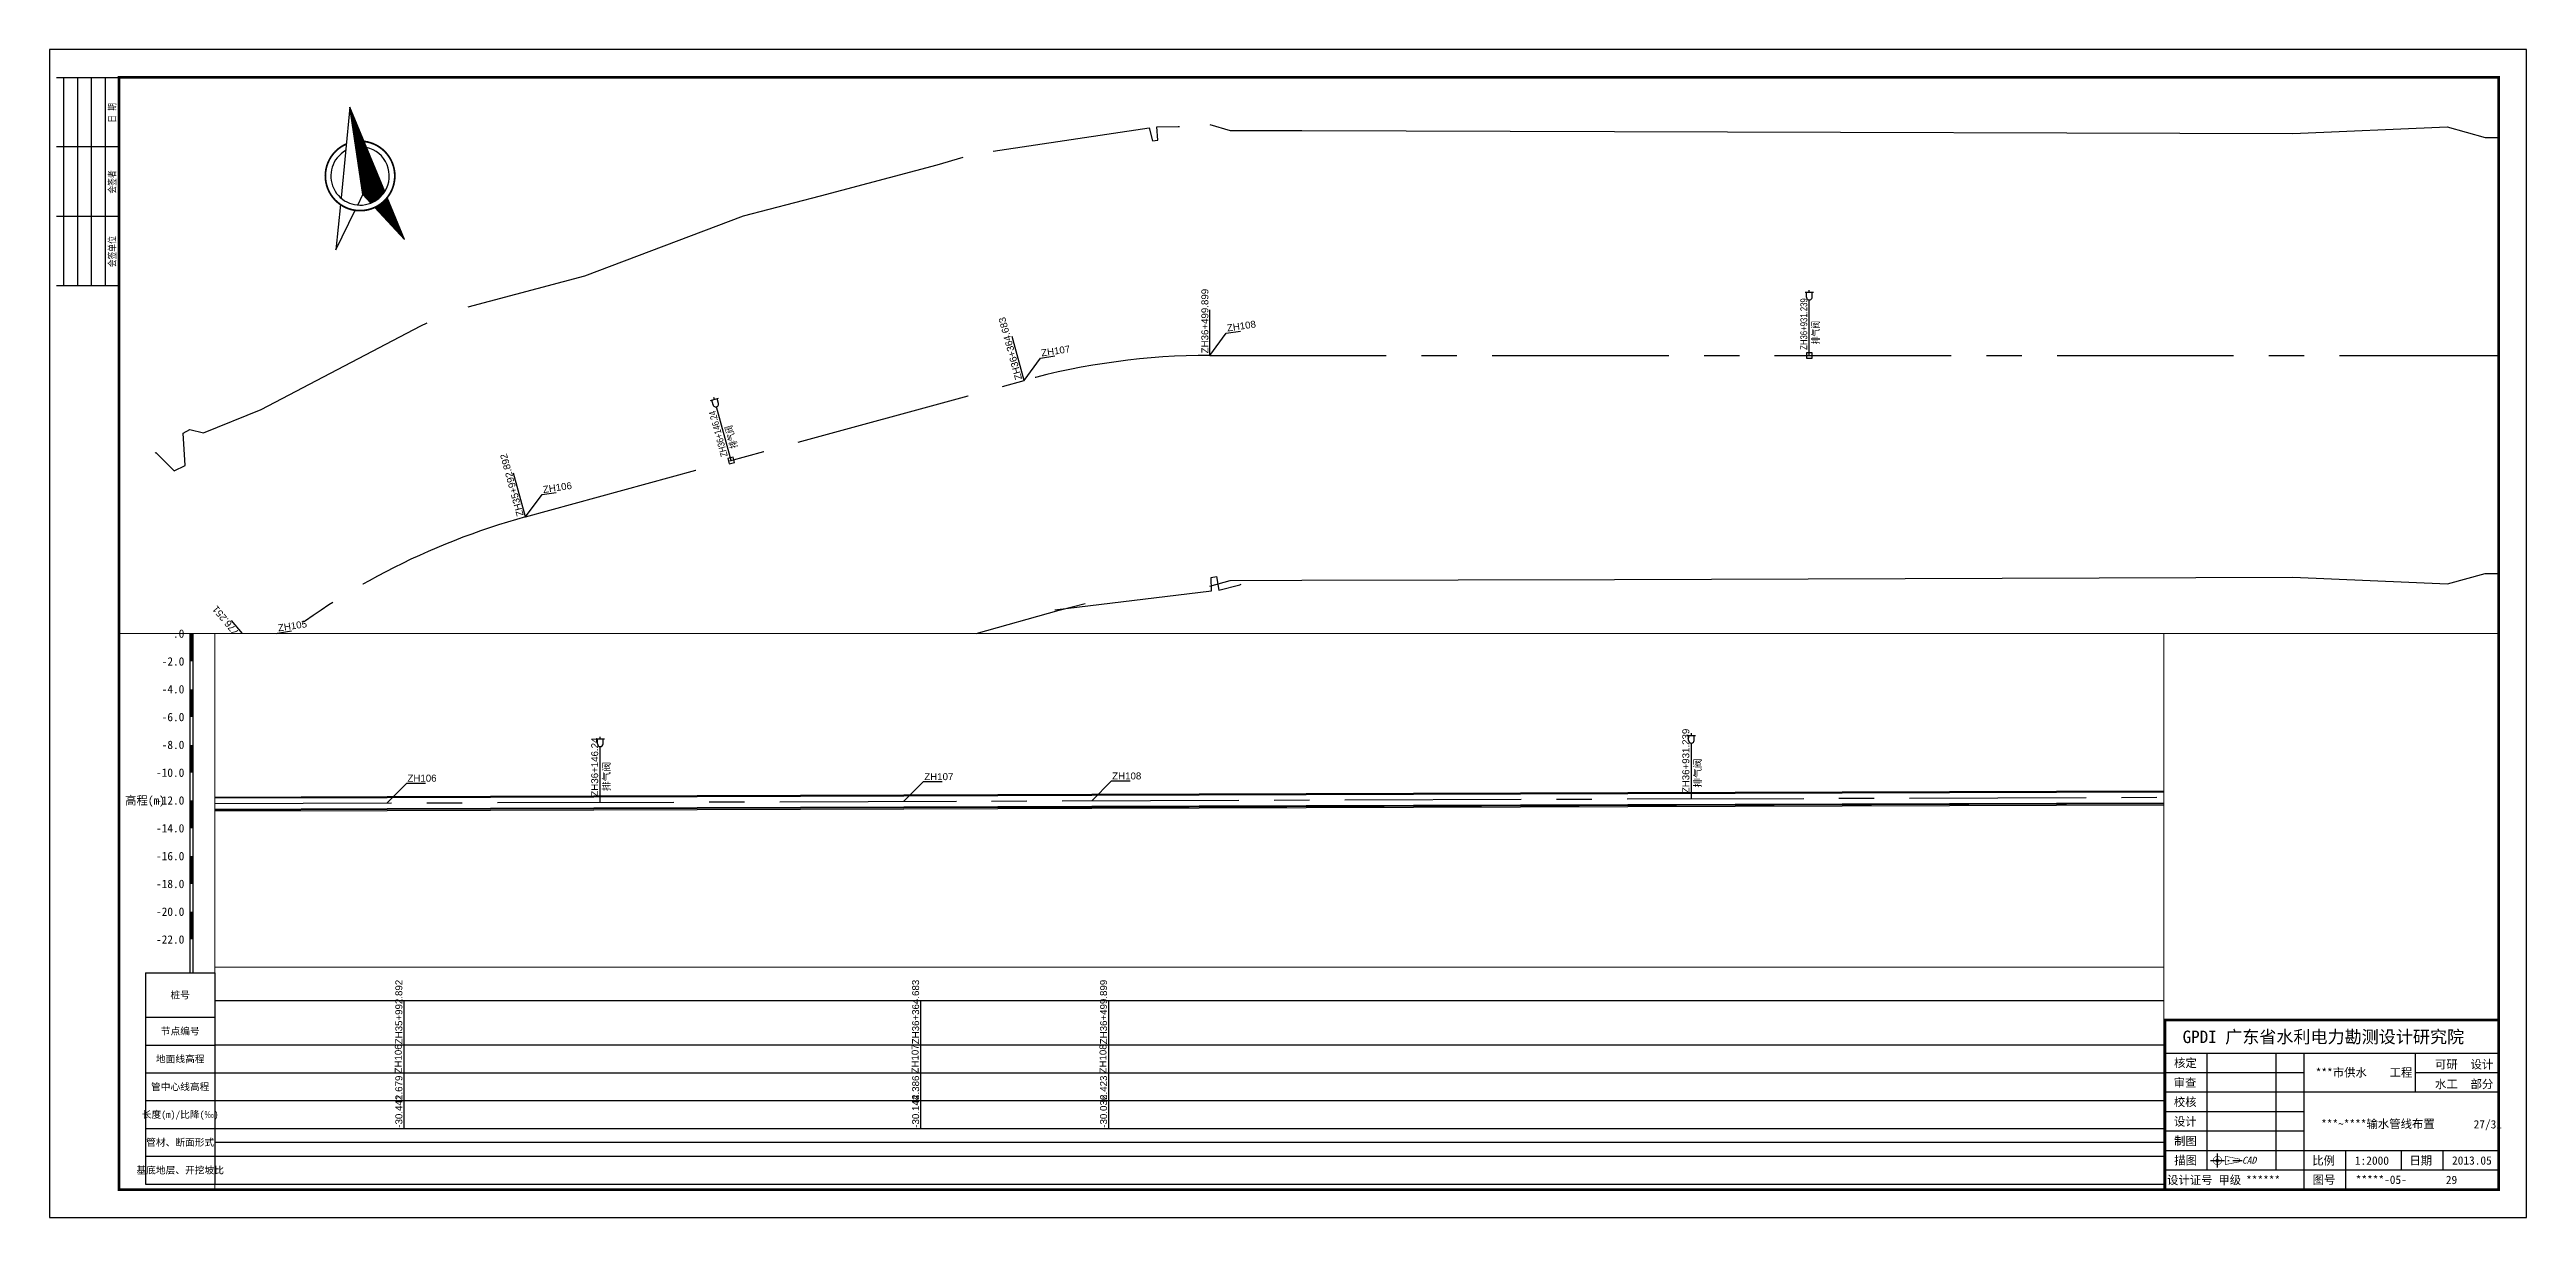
# Paper-space layout '29' of a CAD drawing. Header units: millimetres. Extents: x 0 to 891, y 0 to 420.
# The model-space entities are those that its viewports show. They can reach past a viewport. Long polylines and large blocks are cut down to what shows.
import ezdxf
from ezdxf.enums import TextEntityAlignment as Align
from ezdxf.lldxf.tags import DXFTag

# ---------------------------------------------------------------- set-up
doc = ezdxf.new("R2010")
doc.units = ezdxf.units.MM
doc.linetypes.add('CENTER', pattern=[50.8, 31.75, -6.35, 6.35, -6.35])
for name, color, linetype in [('pipe', 3, 'Continuous'), ('pipe_cen', 1, 'CENTER'), ('tab', 9, 'Continuous'), ('地形剖面', 4, 'Continuous'), ('布局裁图', 3, 'Continuous'), ('水工平面管线标注', 3, 'Continuous'), ('水工开挖线', 5, 'Continuous'), ('纵面管线标注', 3, 'Continuous'), ('附属设施', 2, 'Continuous')]:
    doc.layers.add(name, color=color, linetype=linetype)
doc.layers.add('管线-管廊边线-北线', color=4, linetype='管廊边线', lineweight=9)
doc.styles.add('FSD', font='')
doc.styles.add('HT', font='simhei.ttf')
doc.styles.get("Standard").update_dxf_attribs({"font": 'arial.ttf'})
doc.styles.get('FSD').set_extended_font_data('SimSun')
tags = doc.linetypes.add('管廊边线', pattern='A,50,-5,["管廊边线",Standard,S=2.54,R=0,X=-3.5,Y=-1.27],-12', length=67).pattern_tags.tags
tags[6] = DXFTag(74, 10)

# ---------------------------------------------------------------- blocks, each defined once
blk = doc.blocks.new('sign')
at = {"color": 7}
for p, q in [((-20, 0), (-20, -75)), ((-15, 0), (-15, -75)), ((-10, 0), (-10, -75)), ((-5, 0), (-5, -75)), ((0, -25), (-22.5, -25)), ((0, -50), (-22.5, -50))]:
    blk.add_line(p, q, dxfattribs=at)
blk.add_lwpolyline([(-22.5, 0), (0, 0), (0, -75), (-22.5, -75)], dxfattribs=at)
at = {"color": 3, "style": 'FSD', "width": 0.8}
for s, p in [('日 期', (-1.24, -16.3)), ('会签者', (-1.2, -41.81)), ('会签单位', (-1.2, -68.28))]:
    blk.add_text(s, height=2.5, rotation=90, dxfattribs=at).set_placement(p)
blk = doc.blocks.new('图框')
at = {"color": 7, "ltscale": 8}
for p, q in [((761, 10), (761, 71)), ((881, 71), (881, 10))]:
    blk.add_line(p, q, dxfattribs=at)
at = {"color": 7}
for p, q in [((881, 59), (761, 59)), ((776, 59), (776, 17)), ((801, 17), (801, 59)), ((811, 10), (811, 59)), ((851, 59), (851, 45)), ((811, 52), (761, 52)), ((881, 45), (761, 45)), ((881, 52), (851, 52)), ((811, 38), (761, 38)), ((811, 31), (761, 31)), ((881, 24), (761, 24)), ((826, 10), (826, 24)), ((846, 17), (846, 24)), ((861, 17), (861, 24)), ((881, 17), (761, 17))]:
    blk.add_line(p, q, dxfattribs=at)
at = {"color": 1}
for p, q in [((777.36, 20.51), (782.36, 20.51)), ((779.86, 18.01), (779.86, 23.01)), ((783.61, 20.51), (784.11, 20.51)), ((785.36, 20.51), (788.7, 20.51))]:
    blk.add_line(p, q, dxfattribs=at)
blk.add_lwpolyline([(0, 0), (891, 0), (891, 420), (0, 420)], close=True)
at = {"const_width": 1}
blk.add_lwpolyline([(25, 10), (25, 410), (881, 410), (881, 10)], close=True, dxfattribs=at)
at = {"color": 7, "const_width": 1}
blk.add_lwpolyline([(761, 10), (761, 71), (881, 71), (881, 10)], close=True, dxfattribs=at)
at = {"color": 5, "const_width": 0.2}
for points in [[(781.35, 20.66, 39.991666), (781.36, 20.51, 0.025005)], [(780.45, 20.57, 39.991666), (780.46, 20.51, 0.025005)]]:
    blk.add_lwpolyline(points, format="xyb", close=True, dxfattribs=at)
blk.add_lwpolyline([(787.7, 20.01), (782.7, 19.01), (782.7, 22.01), (787.7, 21.01)], close=True, dxfattribs=at)
blk.add_blockref('sign', (25, 410))
at = {"color": 3, "style": 'HT'}
for s, height, p in [('GPDI 广东省水利电力勘测设计研究院', 4.5, (767.32, 62.71)), ('***市供水', 3, (815.18, 50.63)), ('工程', 3, (841.77, 50.63)), ('可研', 3, (858.09, 53.54)), ('设计', 3, (870.9, 53.54)), ('水工', 3, (858.09, 46.44)), ('部分', 3, (870.9, 46.44)), ('***~****输水管线布置', 3, (817.12, 32.13)), ('比例', 3, (813.95, 18.94)), ('1:2000', 3, (829.29, 18.94)), ('日期', 3, (848.89, 18.98)), ('2013.05', 3, (864.23, 18.98)), ('图号', 3, (814.08, 12.06)), ('*****-05-', 3, (829.59, 12.06))]:
    blk.add_text(s, height=height, dxfattribs=at).set_placement(p)
at = {"color": 3, "ltscale": 8, "style": 'HT'}
for s, p in [('核定', (764.23, 55.53)), ('审查', (764.08, 48.46)), ('校核', (764.15, 41.51)), ('设计', (764.16, 34.49)), ('制图', (764.25, 27.48)), ('描图', (764.31, 20.49))]:
    blk.add_text(s, height=3, dxfattribs=at).set_placement(p, align=Align.MIDDLE_LEFT)
at = {"color": 3, "style": 'HT', "oblique": 15}
blk.add_text('CAD', height=2.5, dxfattribs=at).set_placement((788.67, 19.33))
at = {"color": 3, "ltscale": 8, "style": 'HT'}
for s, p in [('设计证号 ', (761.71, 11.94)), ('甲级 ', (780.19, 11.94)), ('******', (790.15, 11.94))]:
    blk.add_text(s, height=3, dxfattribs=at).set_placement(p)
blk = doc.blocks.new('*X9')
at = {"color": 0}
for p, q in [((2.948, 5.027), (2.95, 5.029)), ((2.948, 5.013), (2.953, 5.017)), ((2.948, 4.999), (2.955, 5.006)), ((2.948, 4.985), (2.958, 4.995)), ((2.948, 4.97), (2.961, 4.983)), ((2.948, 4.956), (2.964, 4.972)), ((2.948, 4.942), (2.967, 4.961)), ((2.948, 4.928), (2.97, 4.949)), ((2.948, 4.914), (2.972, 4.938)), ((2.948, 4.9), (2.975, 4.927)), ((2.948, 4.886), (2.978, 4.916)), ((2.948, 4.871), (2.981, 4.904)), ((2.948, 4.857), (2.984, 4.893)), ((2.948, 4.843), (2.987, 4.882)), ((2.948, 4.829), (2.989, 4.87)), ((2.948, 4.815), (2.992, 4.859)), ((2.948, 4.801), (2.995, 4.848)), ((2.948, 4.787), (2.998, 4.836)), ((2.948, 4.772), (3.001, 4.825)), ((2.948, 4.758), (3.004, 4.814)), ((2.948, 4.744), (3.006, 4.802)), ((2.948, 4.73), (3.009, 4.791)), ((2.948, 4.716), (3.012, 4.78)), ((2.948, 4.702), (3.015, 4.768)), ((2.948, 4.688), (3.018, 4.757)), ((2.948, 4.673), (3.02, 4.746)), ((2.948, 4.659), (3.023, 4.735)), ((2.948, 4.645), (3.026, 4.723)), ((2.948, 4.631), (3.029, 4.712)), ((2.948, 4.617), (3.032, 4.701)), ((2.948, 4.603), (3.035, 4.689)), ((2.948, 4.589), (3.037, 4.678)), ((2.948, 4.574), (3.04, 4.667)), ((2.948, 4.56), (3.043, 4.655)), ((2.948, 4.546), (3.046, 4.644)), ((2.948, 4.532), (3.049, 4.633)), ((2.948, 4.518), (3.052, 4.621)), ((2.948, 4.504), (3.054, 4.61)), ((2.948, 4.49), (3.057, 4.599)), ((2.948, 4.475), (3.06, 4.587)), ((2.948, 4.461), (3.063, 4.576)), ((2.948, 4.447), (3.066, 4.565)), ((2.948, 4.433), (3.069, 4.554)), ((2.948, 4.419), (3.071, 4.542)), ((2.948, 4.405), (3.074, 4.531)), ((2.948, 4.391), (3.077, 4.52)), ((2.948, 4.376), (3.08, 4.508)), ((2.948, 4.362), (3.083, 4.497)), ((2.948, 4.348), (3.086, 4.486)), ((2.948, 4.334), (3.088, 4.474)), ((2.948, 4.32), (3.091, 4.463)), ((2.948, 4.306), (3.094, 4.452)), ((2.948, 4.292), (3.097, 4.44)), ((2.948, 4.277), (3.1, 4.429)), ((2.948, 4.263), (3.103, 4.418)), ((2.948, 4.249), (3.105, 4.406)), ((2.948, 4.235), (3.108, 4.395)), ((2.948, 4.221), (3.111, 4.384)), ((2.948, 4.207), (3.114, 4.372)), ((2.948, 4.193), (3.117, 4.361)), ((2.948, 4.178), (3.119, 4.35)), ((2.948, 4.164), (3.122, 4.339)), ((2.948, 4.15), (3.125, 4.327)), ((2.948, 4.136), (3.128, 4.316)), ((2.948, 4.122), (3.131, 4.305)), ((2.948, 4.108), (3.134, 4.293)), ((2.948, 4.094), (3.136, 4.282)), ((2.948, 4.079), (3.139, 4.271)), ((2.948, 4.065), (3.142, 4.259)), ((2.948, 4.051), (3.145, 4.248)), ((2.948, 4.037), (3.148, 4.237)), ((2.948, 4.023), (3.151, 4.225)), ((2.948, 4.009), (3.153, 4.214)), ((2.948, 3.995), (3.156, 4.203)), ((2.948, 3.98), (3.159, 4.191)), ((2.948, 3.966), (3.162, 4.18)), ((2.948, 3.952), (3.165, 4.169)), ((2.948, 3.938), (3.168, 4.158)), ((2.948, 3.924), (3.17, 4.146)), ((2.948, 3.91), (3.173, 4.135)), ((2.948, 3.896), (3.176, 4.124)), ((2.948, 3.881), (3.179, 4.112)), ((2.948, 3.867), (3.182, 4.101)), ((2.948, 3.853), (3.185, 4.09)), ((2.948, 3.839), (3.187, 4.078)), ((2.948, 3.825), (3.19, 4.067)), ((2.948, 3.811), (3.193, 4.056)), ((2.948, 3.797), (3.196, 4.044)), ((2.948, 3.782), (3.199, 4.033)), ((2.948, 3.768), (3.202, 4.022)), ((2.953, 3.759), (3.204, 4.01)), ((2.958, 3.75), (3.207, 3.999)), ((2.964, 3.742), (3.21, 3.988)), ((2.97, 3.733), (3.213, 3.977)), ((2.976, 3.725), (3.216, 3.965)), ((2.981, 3.717), (3.218, 3.954)), ((2.987, 3.708), (3.221, 3.943)), ((2.993, 3.7), (3.224, 3.931)), ((2.999, 3.691), (3.227, 3.92)), ((3.004, 3.683), (3.23, 3.909)), ((3.01, 3.675), (3.233, 3.897)), ((3.016, 3.666), (3.235, 3.886)), ((3.022, 3.658), (3.238, 3.875)), ((3.027, 3.65), (3.241, 3.863)), ((3.033, 3.641), (3.244, 3.852)), ((3.039, 3.633), (3.247, 3.841)), ((3.048, 3.627), (3.25, 3.829)), ((3.067, 3.633), (3.252, 3.818)), ((3.088, 3.639), (3.255, 3.807)), ((3.111, 3.648), (3.258, 3.795)), ((3.137, 3.66), (3.261, 3.784)), ((3.169, 3.679), (3.264, 3.773)), ((3.223, 3.718), (3.266, 3.76))]:
    blk.add_line(p, q, dxfattribs=at)
blk = doc.blocks.new('*X8')
at = {"color": 0}
for p, q in [((3.102, 3.54), (3.132, 3.57)), ((3.108, 3.532), (3.157, 3.581)), ((3.114, 3.524), (3.185, 3.595)), ((3.119, 3.515), (3.219, 3.615)), ((3.125, 3.507), (3.276, 3.658)), ((3.131, 3.498), (3.292, 3.66)), ((3.137, 3.49), (3.295, 3.648)), ((3.142, 3.482), (3.298, 3.637)), ((3.148, 3.473), (3.301, 3.626)), ((3.154, 3.465), (3.303, 3.614)), ((3.16, 3.457), (3.306, 3.603)), ((3.165, 3.448), (3.309, 3.592)), ((3.171, 3.44), (3.312, 3.581)), ((3.177, 3.431), (3.315, 3.569)), ((3.096, 3.549), (3.11, 3.562)), ((3.183, 3.423), (3.317, 3.558)), ((3.188, 3.415), (3.32, 3.547)), ((3.194, 3.406), (3.323, 3.535)), ((3.2, 3.398), (3.326, 3.524)), ((3.206, 3.389), (3.329, 3.513)), ((3.211, 3.381), (3.332, 3.501)), ((3.217, 3.373), (3.334, 3.49)), ((3.223, 3.364), (3.337, 3.479)), ((3.229, 3.356), (3.34, 3.467)), ((3.234, 3.347), (3.343, 3.456)), ((3.24, 3.339), (3.346, 3.445)), ((3.246, 3.331), (3.349, 3.433)), ((3.252, 3.322), (3.351, 3.422)), ((3.257, 3.314), (3.354, 3.411)), ((3.263, 3.305), (3.357, 3.4)), ((3.269, 3.297), (3.36, 3.388)), ((3.275, 3.289), (3.363, 3.377)), ((3.28, 3.28), (3.366, 3.366)), ((3.286, 3.272), (3.368, 3.354)), ((3.292, 3.263), (3.371, 3.343)), ((3.298, 3.255), (3.374, 3.332)), ((3.303, 3.247), (3.377, 3.32)), ((3.309, 3.238), (3.38, 3.309)), ((3.315, 3.23), (3.383, 3.298)), ((3.321, 3.222), (3.385, 3.286)), ((3.326, 3.213), (3.388, 3.275)), ((3.332, 3.205), (3.391, 3.264)), ((3.338, 3.196), (3.394, 3.252)), ((3.344, 3.188), (3.397, 3.241)), ((3.349, 3.18), (3.4, 3.23)), ((3.355, 3.171), (3.402, 3.218)), ((3.361, 3.163), (3.405, 3.207)), ((3.367, 3.154), (3.408, 3.196)), ((3.372, 3.146), (3.411, 3.185)), ((3.378, 3.138), (3.414, 3.173)), ((3.384, 3.129), (3.416, 3.162)), ((3.39, 3.121), (3.419, 3.151)), ((3.395, 3.112), (3.422, 3.139)), ((3.401, 3.104), (3.425, 3.128)), ((3.407, 3.096), (3.428, 3.117)), ((3.413, 3.087), (3.431, 3.105)), ((3.418, 3.079), (3.433, 3.094)), ((3.424, 3.07), (3.436, 3.083)), ((3.43, 3.062), (3.439, 3.071)), ((3.436, 3.054), (3.442, 3.06)), ((3.441, 3.045), (3.445, 3.049)), ((3.447, 3.037), (3.448, 3.037))]:
    blk.add_line(p, q, dxfattribs=at)
blk = doc.blocks.new('zbz')
for p, q in [((0, 0), (-0.318, -1.274)), ((0, -1.27), (0, 0)), ((0.318, -1.274), (0, 0)), ((-0.341, -1.365), (-0.5, -2)), ((-0.095, -1.409), (0, -1.27)), ((0, -1.27), (0.095, -1.409)), ((0.5, -2), (0.341, -1.365)), ((-0.5, -2), (-0.143, -1.479)), ((0.143, -1.479), (0.5, -2))]:
    blk.add_line(p, q)
at = {"const_width": 0.025}
for points in [[(-0.129, -0.517, 1.014443), (0.143, -1.479, 1.014443)], [(0.341, -1.365, 0.588844), (0.129, -0.517, 1.014443)], [(0.143, -1.479, 0.115834), (0.341, -1.365, 1.014443)]]:
    blk.add_lwpolyline(points, format="xyb", dxfattribs=at)
for start, end in [(111.2477, 283.0769), (319.3202, 68.7523), (283.0769, 319.3202)]:
    blk.add_arc((0, -1), 0.42, start, end)
for name in ['*X9', '*X8']:
    blk.add_blockref(name, (-2.948, -5.035))
blk = doc.blocks.new('指北针')
at = {"xscale": 25, "yscale": 25, "zscale": 25}
blk.add_blockref('zbz', (12.5, 50), dxfattribs=at)
blk = doc.blocks.new('qin排气阀va')
at = {"layer": '附属设施'}
for points in [[(-1.5, 22.8), (1.5, 22.8)], [(-1, 21), (-1, 22.8)], [(0, 22.8), (0, 23.55)], [(0, 0), (0, 20)], [(1, 21), (1, 22.8)]]:
    blk.add_lwpolyline(points, dxfattribs=at)
blk.add_arc((0, 21), 1, 180, 0, dxfattribs=at)
blk.add_attdef('名称', text='', height=2.5, rotation=90, dxfattribs=at).set_placement((1, 4), align=Align.TOP_LEFT)
blk.add_attdef('ZH', text='', height=2.5, rotation=90, dxfattribs=at).set_placement((0, 2), align=Align.BOTTOM_LEFT)
blk = doc.blocks.new('qin排气阀pa')
at = {"layer": '附属设施'}
for points in [[(-1.5, 22.8), (1.5, 22.8)], [(-1, 21), (-1, 22.8)], [(0, 22.8), (0, 23.55)], [(0, 0), (0, 20)], [(1, 21), (1, 22.8)]]:
    blk.add_lwpolyline(points, dxfattribs=at)
blk.add_lwpolyline([(-1, -1), (1, -1), (1, 1), (-1, 1)], close=True, dxfattribs=at)
blk.add_arc((0, 21), 1, 180, 0, dxfattribs=at)
blk.add_attdef('名称', text='', height=2.5, rotation=90, dxfattribs=at).set_placement((1, 4), align=Align.TOP_LEFT)
blk.add_attdef('ZH', text='', height=2.5, rotation=90, dxfattribs=at).set_placement((0, 2), align=Align.BOTTOM_LEFT)

msp = doc.modelspace()

# ---------------------------------------------------------------- linework, layer by layer
at = {"layer": 'pipe'}
for points in [[(549021.7, 2381699.8), (549238.3, 2381700.5), (549610.1, 2381701.7), (549745.3, 2381702.1), (551443.2, 2381707.6)], [(549021.7, 2381699.2), (549238.3, 2381699.9), (549610.1, 2381701.1), (549745.3, 2381701.5), (551443.2, 2381707)], [(549021.7, 2381691.2), (549238.3, 2381691.9), (549610.1, 2381693.1), (549745.3, 2381693.5), (551443.2, 2381699)], [(549021.7, 2381690.6), (549238.3, 2381691.3), (549610.1, 2381692.5), (549745.3, 2381692.9), (551443.2, 2381698.4)], [(549021.7, 2381689.8), (549238.3, 2381690.5), (549610.1, 2381691.7), (549745.3, 2381692.1), (551443.2, 2381697.6)]]:
    msp.add_lwpolyline(points, dxfattribs=at)
at = {"layer": 'pipe_cen'}
msp.add_lwpolyline([(544507.6, 2393093.1), (544829.5, 2393289.9, -0.107447), (545032.6, 2393360.5), (545401.7, 2393405.2, -0.066905), (545536.5, 2393403.5), (547216.2, 2393155.4, -0.152634)], format="xyb", dxfattribs=at)
msp.add_lwpolyline([(548646.7, 2381694), (552497.8, 2381706.3)], dxfattribs=at)
at = {"layer": 'tab'}
for points in [[(513183.4, 2381401.7), (554886.6, 2381401.7)], [(549238.3, 2381401.7), (549238.3, 2381309.7)], [(549610.1, 2381401.7), (549610.1, 2381309.7)], [(549745.3, 2381401.7), (549745.3, 2381309.7)], [(513183.4, 2381369.7), (554886.6, 2381369.7)], [(513183.4, 2381349.7), (554886.6, 2381349.7)], [(513183.4, 2381329.7), (554886.6, 2381329.7)], [(513183.4, 2381309.7), (554886.6, 2381309.7)], [(513183.4, 2381289.7), (554886.6, 2381289.7)], [(548646.7, 2381299.7), (548649.7, 2381299.7), (550552.3, 2381299.7)], [(513183.4, 2381269.7), (554886.6, 2381269.7)]]:
    msp.add_lwpolyline(points, dxfattribs=at)
at = {"layer": '地形剖面'}
for points in [[(549103.9, 2381824), (549233.5, 2381824.4), (549325.1, 2381824), (549446.5, 2381828)], [(549723.6, 2381829.6), (549724.6, 2381819.6), (549728.4, 2381819.6), (549729, 2381829.6)], [(549744.2, 2381827.6), (549759.9, 2381824), (549811.6, 2381824), (550036.4, 2381824), (550524.6, 2381823.6)]]:
    msp.add_lwpolyline(points, dxfattribs=at)
at = {"layer": '水工平面管线标注', "color": 9}
for points in [[(545401.7, 2393405.2), (545397.8, 2393437.7)], [(545536.5, 2393403.5), (545541.3, 2393435.8)], [(545401.7, 2393405.2), (545415.8, 2393419.4), (545426.1, 2393419.4)], [(545536.5, 2393403.5), (545550.6, 2393417.6), (545560.9, 2393417.6)], [(545032.6, 2393360.5), (545028.7, 2393393)], [(545032.6, 2393360.5), (545046.8, 2393374.6), (545057, 2393374.6)], [(544829.5, 2393289.9), (544812.5, 2393317.8)], [(544829.5, 2393289.9), (544843.7, 2393304), (544853.9, 2393304)]]:
    msp.add_lwpolyline(points, dxfattribs=at)
at = {"layer": '水工平面管线标注'}
for points in [[(545401.5, 2393405.2, 0.5, 0.5, -1), (545402, 2393405.2, 0, 0, 0)], [(545401.5, 2393405.2, 0.5, 0.5, 1), (545402, 2393405.2, 0, 0, 0)], [(545536.3, 2393403.5, 0.5, 0.5, -1), (545536.8, 2393403.5, 0, 0, 0)], [(545536.3, 2393403.5, 0.5, 0.5, 1), (545536.8, 2393403.5, 0, 0, 0)], [(545032.4, 2393360.5, 0.5, 0.5, -1), (545032.9, 2393360.5, 0, 0, 0)], [(545032.4, 2393360.5, 0.5, 0.5, 1), (545032.9, 2393360.5, 0, 0, 0)], [(544829.3, 2393289.9, 0.5, 0.5, -1), (544829.8, 2393289.9, 0, 0, 0)], [(544829.3, 2393289.9, 0.5, 0.5, 1), (544829.8, 2393289.9, 0, 0, 0)]]:
    msp.add_lwpolyline(points, format="xyseb", dxfattribs=at)
at = {"layer": '水工开挖线'}
for points in [[(545013.8, 2393515.9), (545100, 2393525.8), (545219.2, 2393551.8), (545276.1, 2393557.9), (545362.6, 2393567.8), (545381.7, 2393570.4)], [(545403.9, 2393571.6), (545517.4, 2393571.8), (545518.3, 2393562.1), (545522.1, 2393562), (545522.8, 2393571.7), (545538, 2393569.8), (545539.1, 2393569.5)], [(545560.8, 2393567.8), (545574.6, 2393561.5), (545625.7, 2393553.8), (545848, 2393520.3), (546330.7, 2393447.4), (546441.3, 2393436), (546467.2, 2393424.5), (546486.9, 2393421.6), (546491.8, 2393428.7), (546495, 2393428.2), (546497.3, 2393421.7), (546547.4, 2393414.1), (547147.7, 2393323.9), (547180.6, 2393318.9), (547186.7, 2393327.5), (547189.7, 2393327.1), (547191.6, 2393317.6), (547194.3, 2393315.5), (547215.3, 2393312.4), (547220.7, 2393321.4), (547239.2, 2393318.1), (547239.9, 2393315.9)], [(544775.6, 2393444.9), (544776.2, 2393445.2), (544787.4, 2393430.2), (544795.6, 2393433), (544797.6, 2393456.1), (544802.7, 2393457.9), (544812.3, 2393454.2), (544855.8, 2393464.8), (544978.2, 2393507.4), (544982.8, 2393508.9)], [(544428.4, 2393222.6), (544427.2, 2393229.1), (544427.2, 2393229.2), (544540, 2393297.8), (544597.7, 2393336.2), (544618, 2393357), (544622.4, 2393359.7), (544631.5, 2393352.3), (544634, 2393353), (544657.9, 2393345.5), (544663.3, 2393344.9), (544673.4, 2393345.5), (544690.8, 2393356), (544700.8, 2393360.2), (544712.3, 2393366.4), (544715.6, 2393376.7), (544717, 2393381.4), (544718.9, 2393395.9), (544721, 2393402.4), (544732.2, 2393419.1), (544743.9, 2393429.9)], [(545399.5, 2393238.8), (545513, 2393235.7), (545514.2, 2393245.4), (545518, 2393245.4), (545518.4, 2393235.6), (545533.7, 2393237.1), (545534.7, 2393237.4)], [(545051.4, 2393205.1), (545137.5, 2393216.1), (545259.5, 2393219.3), (545316.2, 2393227), (545402.5, 2393238), (545421.7, 2393240)], [(545512.2, 2393239.2), (545527.3, 2393241.2), (545578.4, 2393233.8), (545800.9, 2393201.5), (546284.1, 2393131.8), (546393.3, 2393110.8), (546421.3, 2393114.2), (546441.1, 2393111.4), (546443.7, 2393103.1), (546446.9, 2393102.7), (546451, 2393108.3), (546501.2, 2393101), (547101.9, 2393013.9), (547134.8, 2393009.1), (547138.2, 2392999.1), (547141.2, 2392998.7), (547145.8, 2393007.2), (547148.9, 2393008.4), (547170, 2393005.3), (547172.5, 2392995.1), (547191.2, 2392992.9), (547192.5, 2392994.8)], [(544883.5, 2393134.9), (544884.1, 2393135), (544883.6, 2393153.7), (544891.7, 2393156.6), (544907.6, 2393139.7), (544912.7, 2393141.5), (544918, 2393150.3), (544958.6, 2393169), (545081, 2393211.6), (545085.6, 2393213.2)], [(544586.7, 2392963.6), (544592, 2392959.5), (544592.1, 2392959.5), (544704.6, 2393028.6), (544765.1, 2393062.5), (544792.8, 2393071), (544797.2, 2393073.7), (544794.8, 2393085.2), (544796.6, 2393087.1), (544800.8, 2393111.8), (544802.7, 2393116.9), (544807.8, 2393125.6), (544825.1, 2393136.3), (544833.4, 2393143.3), (544844.2, 2393150.7), (544854.9, 2393148.9), (544859.7, 2393148), (544873.4, 2393143.1), (544880.2, 2393142), (544900.2, 2393144.4), (544915.2, 2393149.9)]]:
    msp.add_lwpolyline(points, dxfattribs=at)
at = {"layer": '管线-管廊边线-北线', "color": 2, "linetype": 'CENTER'}
msp.add_lwpolyline([(544507.6, 2393093.1), (544829.5, 2393289.9, -0.107447), (545032.6, 2393360.5), (545401.7, 2393405.2, -0.066905), (545536.5, 2393403.5), (547216.2, 2393155.4, -0.152634)], format="xyb", dxfattribs=at)
at = {"layer": '纵面管线标注', "color": 9}
for points in [[(549238.3, 2381695.9), (549252.4, 2381710.1), (549265.9, 2381710.1)], [(549610.1, 2381697.1), (549624.2, 2381711.2), (549637.7, 2381711.2)], [(549745.3, 2381697.5), (549759.4, 2381711.7), (549772.9, 2381711.7)]]:
    msp.add_lwpolyline(points, dxfattribs=at)

# ---------------------------------------------------------------- block references
at = {"layer": '附属设施'}
ref = msp.add_blockref('qin排气阀pa', (545184.8, 2393379), dxfattribs=dict(at, xscale=2, yscale=2, zscale=2, rotation=6.90851428999957))
ref.add_attrib('ZH', 'ZH36+146.24', dxfattribs={"height": 5, "rotation": 96.9085, "width": 0.8}).set_placement((545184.4, 2393382.9), align=Align.BOTTOM_LEFT)
ref.add_attrib('名称', '排气阀', dxfattribs={"height": 5, "rotation": 96.9085, "width": 0.8}).set_placement((545185.9, 2393387.1), align=Align.TOP_LEFT)
ref = msp.add_blockref('qin排气阀pa', (545963.2, 2393340.4), dxfattribs=dict(at, xscale=2, yscale=2, zscale=2, rotation=351.5977332964753))
ref.add_attrib('ZH', 'ZH36+931.239', dxfattribs={"height": 5, "rotation": 81.5977, "width": 0.8}).set_placement((545963.8, 2393344.4), align=Align.BOTTOM_LEFT)
ref.add_attrib('名称', '排气阀', dxfattribs={"height": 5, "rotation": 81.5977, "width": 0.8}).set_placement((545966.4, 2393348.1), align=Align.TOP_LEFT)
at = {"layer": '附属设施', "xscale": 2, "yscale": 2, "zscale": 2}
for p, values in [((549391.6, 2381696.4), {'ZH': 'ZH36+146.24', '名称': '排气阀'}), ((550176.6, 2381698.9), {'ZH': 'ZH36+931.239', '名称': '排气阀'})]:
    msp.add_blockref('qin排气阀va', p, dxfattribs=at).add_auto_attribs(values)

# ---------------------------------------------------------------- texts
at = {"layer": 'tab', "color": 3}
for s, p in [('ZH35+992.892', (549237.2, 2381370.2)), ('ZH36+364.683', (549609, 2381370.2)), ('ZH36+499.899', (549744.2, 2381370.2)), ('1.679', (549237.2, 2381330.2)), ('2.386', (549609, 2381330.2)), ('2.423', (549744.2, 2381330.2)), ('-30.442', (549237.2, 2381310.2)), ('-30.144', (549609, 2381310.2)), ('-30.036', (549744.2, 2381310.2))]:
    msp.add_text(s, height=5, rotation=90, dxfattribs=at).set_placement(p)
for s, p in [('ZH106', (549238.3, 2381359.7)), ('ZH107', (549610.1, 2381359.7)), ('ZH108', (549745.3, 2381359.7))]:
    msp.add_text(s, height=5, rotation=90, dxfattribs=at).set_placement(p, align=Align.BOTTOM_CENTER)
at = {"layer": '地形剖面', "color": 9}
for s, p in [('1.58', (549103.9, 2381824)), ('1.68', (549233.5, 2381824.4)), ('1.58', (549325.1, 2381824)), ('0.48', (549724.6, 2381819.6)), ('0.48', (549728.4, 2381819.6)), ('1.58', (549759.9, 2381824)), ('1.58', (549811.6, 2381824)), ('1.58', (550036.4, 2381824))]:
    msp.add_text(s, height=2, dxfattribs=at).set_placement(p)
at = {"layer": '水工平面管线标注'}
for s, rotation, p in [('ZH36+364.683', 96.9085, (545400.5, 2393406.6)), ('ZH36+499.899', 81.5977, (545535.7, 2393405.1)), ('ZH35+992.892', 96.9085, (545031.4, 2393361.9)), ('ZH35+776.251', 121.4394, (544827.9, 2393290.7))]:
    msp.add_text(s, height=5, rotation=rotation, dxfattribs=at).set_placement(p)
for s, p in [('ZH107', (545416.8, 2393420.4)), ('ZH108', (545551.6, 2393418.6)), ('ZH106', (545047.8, 2393375.6)), ('ZH105', (544844.7, 2393305))]:
    msp.add_text(s, height=5, dxfattribs=at).set_placement(p)
at = {"layer": '纵面管线标注'}
for s, p in [('ZH106', (549252.9, 2381711.2)), ('ZH107', (549624.7, 2381712.3)), ('ZH108', (549759.9, 2381712.8))]:
    msp.add_text(s, height=5, dxfattribs=at).set_placement(p)

psp = doc.layouts.new('29')

# ---------------------------------------------------------------- linework, layer by layer
at = {"layer": '布局裁图'}
for points in [[(50.5, 210), (50.5, 88)], [(51.5, 210), (51.5, 88)], [(34.5, 88), (59.5, 88)], [(34.5, 88), (34.5, 12)], [(59.5, 88), (59.5, 12)], [(34.5, 72), (59.5, 72)], [(34.5, 62), (59.5, 62)], [(34.5, 52), (59.5, 52)], [(34.5, 42), (59.5, 42)], [(34.5, 32), (59.5, 32)], [(34.5, 22), (59.5, 22)], [(34.5, 12), (59.5, 12)]]:
    psp.add_lwpolyline(points, dxfattribs=at)
for points in [[(50.5, 209.96), (51.5, 209.96), (50.5, 199.96), (51.5, 199.96)], [(50.5, 189.96), (51.5, 189.96), (50.5, 179.96), (51.5, 179.96)], [(50.5, 169.96), (51.5, 169.96), (50.5, 159.96), (51.5, 159.96)], [(50.5, 149.96), (51.5, 149.96), (50.5, 139.96), (51.5, 139.96)], [(50.5, 129.96), (51.5, 129.96), (50.5, 119.96), (51.5, 119.96)], [(50.5, 109.96), (51.5, 109.96), (50.5, 99.96), (51.5, 99.96)]]:
    psp.add_solid(points, dxfattribs=at)

# ---------------------------------------------------------------- block references
psp.add_blockref('图框', (0, 0), dxfattribs=at)
at = {"layer": '布局裁图', "rotation": 8.402266703524742}
psp.add_blockref('指北针', (103, 348), dxfattribs=at)

# ---------------------------------------------------------------- texts
at = {"layer": '布局裁图', "style": 'HT'}
for s, p in [('.0', (48.5, 209.96)), ('-2.0', (48.5, 199.96)), ('-4.0', (48.5, 189.96)), ('-6.0', (48.5, 179.96)), ('-8.0', (48.5, 169.96)), ('-10.0', (48.5, 159.96)), ('高程(m)', (41.5, 149.96)), ('-12.0', (48.5, 149.96)), ('-14.0', (48.5, 139.96)), ('-16.0', (48.5, 129.96)), ('-18.0', (48.5, 119.96)), ('-20.0', (48.5, 109.96)), ('-22.0', (48.5, 99.96))]:
    psp.add_text(s, height=3, dxfattribs=at).set_placement(p, align=Align.MIDDLE_RIGHT)
for s, p in [('桩号', (47, 80)), ('节点编号', (47, 67)), ('地面线高程', (47, 57)), ('管中心线高程', (47, 47)), ('长度(m)/比降(‰)', (47, 37)), ('管材、断面形式', (47, 27)), ('基底地层、开挖坡比', (47, 17))]:
    psp.add_text(s, height=2.5, dxfattribs=at).set_placement(p, align=Align.MIDDLE_CENTER)
for s, p in [('27/31', (872, 32)), ('29', (862, 12))]:
    psp.add_text(s, height=3, dxfattribs=at).set_placement(p)

# ---------------------------------------------------------------- viewports
at = {"layer": '布局裁图', "view_twist_angle": 8.4022667}
psp.add_viewport(center=(453, 310), size=(856, 200), view_center_point=(190022.99, 2447428.98), view_height=400, dxfattribs=at)
at = {"layer": '布局裁图'}
for center, size, view_center_point, view_height, status in [((410, 150), (701, 120), (549815.4, 2381697.76), 240, 3), ((410, 50), (701, 80), (549803.4, 2381345.66), 160, 4)]:
    psp.add_viewport(center=center, size=size, view_center_point=view_center_point, view_height=view_height, status=status, dxfattribs=at)

doc.saveas('drawing.dxf')
